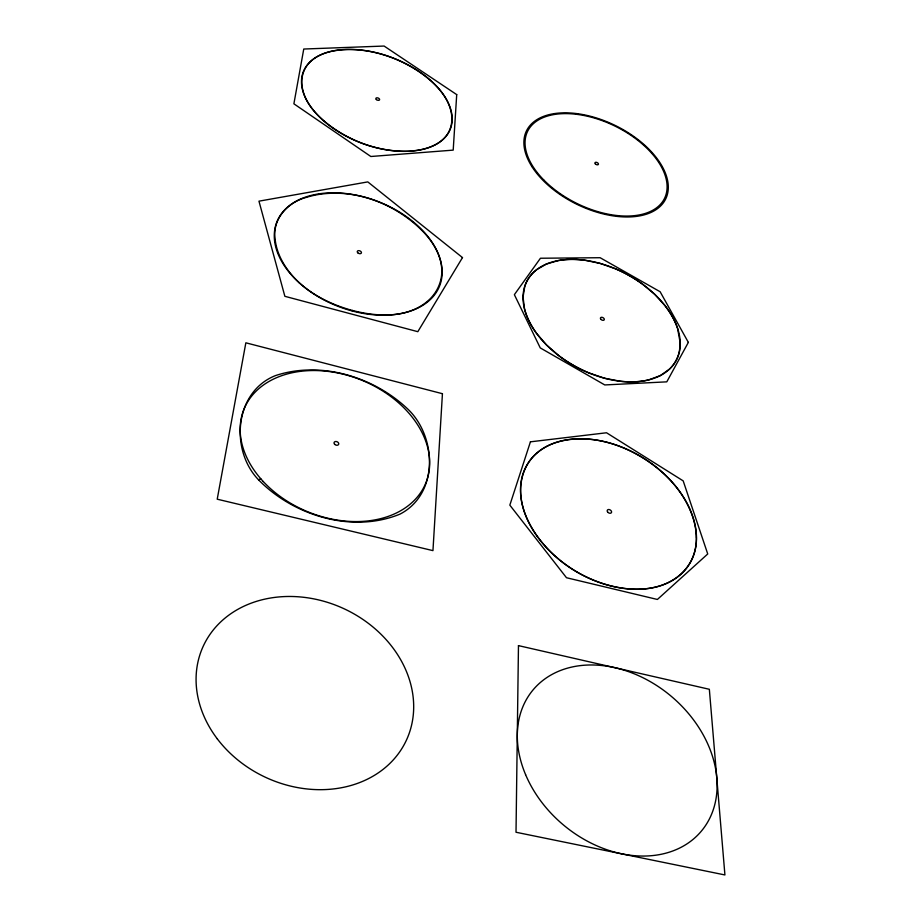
<?xml version="1.0" encoding="UTF-8"?>
<svg xmlns="http://www.w3.org/2000/svg" width="921" height="921" viewBox="0 0 921 921"><rect width="100%" height="100%" fill="white"/><g stroke="black" fill="none" stroke-linecap="round" stroke-linejoin="round"><path stroke-width="1.38" d="M352.283 311.022L352.352 310.446C323.225 302.514 293.949 285.855 280.433 257.707A95.45 61.143 21.7 0 1 275.045 238.148C272.478 218.553 288.285 202.033 306.336 197.393A95.899 61.719 21.6 0 1 328.751 193.387C354.343 191.867 379.947 199.776 401.28 213.741A96.072 61.845 21.3 0 1 420.816 229.375C434.908 242.856 446.627 263.256 439.835 283.161A95.726 61.35 21.2 0 1 430.579 298.369C410.317 318.816 378.151 317.181 352.352 310.446M258.548 479.829C293.661 515.818 352.432 533.72 400.059 514.091C438.557 494.14 437.003 437.533 408.406 409.649C374.41 376.896 321.003 360.491 275.402 375.618C234.429 391.92 229.813 450.116 258.548 479.829L260.793 478.782M411.157 150.952C426.907 149.95 446.063 143.688 450.806 126.776A83.546 48.042 21.1 0 0 451.601 114.676C449.413 98.961 438.108 86.436 426.135 76.904A83.65 48.203 21.2 0 0 410.271 66.3C393.359 56.711 374.317 50.667 354.85 49.676A83.581 48.157 21.3 0 0 337.328 50.344C324.054 52.002 309.341 57.85 303.907 71.078A83.397 47.961 21.4 0 0 301.789 83.028C302.514 99.399 314.061 112.765 326.126 122.7A83.293 47.811 21.3 0 0 342.888 134.167C363.461 146.163 387.695 152.345 411.307 151.159M696.368 537.058C696.679 547.155 693.962 557.389 688.171 565.724A98.582 68.315 31.8 0 1 671.133 581.047C657.928 588.473 642.271 590.234 627.385 588.738A98.501 68.177 31.9 0 1 596.716 581.393C579.551 574.923 563.779 564.826 550.735 551.921A98.547 68.189 32 0 1 531.59 527.434C524.21 514.781 519.49 500.103 520.849 485.344A98.685 68.35 32.1 0 1 527.756 463.919C534.295 452.902 545.623 445.453 557.804 441.999A98.8 68.534 32.1 0 1 583.546 438.903C599.767 439.363 615.688 443.887 630.24 450.945A98.823 68.603 32 0 1 656.201 467.246C668.934 477.32 679.963 489.753 687.377 504.259A98.72 68.499 31.9 0 1 695.631 528.976L696.368 537.058M518.465 645.621L516.013 832.25L724.919 874.95L709.343 689.288L518.465 645.621M680.193 342.911L679.468 350.97A86.516 54.051 28.1 0 1 669.486 369.091L660.38 375.572L648.81 379.843A86.47 53.982 28.1 0 1 620.282 381.236L604.533 378.243L588.623 372.798A86.459 53.959 28.1 0 1 558.966 355.771L546.51 344.961L536.436 333.16A86.493 53.994 28.2 0 1 524.498 308.696L523.047 297.057L524.763 286.454A86.551 54.074 28.2 0 1 536.724 269.657L546.383 264.051L558.08 260.631A86.597 54.143 28.2 0 1 585.572 260.378L600.331 263.475L615.113 268.679A86.62 54.166 28.1 0 1 642.777 284.382L654.681 294.306L664.64 305.242A86.586 54.132 28.1 0 1 677.603 328.578L680.193 342.911M442.437 393.704L432.951 550.631L217.218 499.194L245.849 342.808L442.437 393.704M456.712 94.61L453.201 150.123L370.841 156.501L293.891 103.808L303.757 49.032L384.103 46.05L456.712 94.61M530.427 441.827L509.831 505.145L566.496 577.732L657.387 599.467L707.731 553.97L683.186 480.877L606.525 432.766L530.427 441.827M688.355 342.393L666.792 381.847L604.775 384.943L540.247 347.896L514.367 294.674L540.443 258.237L600.124 257.719L660.138 291.75L688.355 342.393M462.492 257.581L417.823 331.687L284.865 296.309L258.962 201.169L367.79 181.898L462.492 257.581M217.321 738.884A111.925 92.975 24.9 0 0 404.607 743.811A111.925 92.975 24.9 0 0 292.728 596.509A111.925 92.975 24.9 0 0 217.321 738.884M536.782 535.78A95.162 65.944 31.9 0 0 688.471 565.552A95.162 65.944 31.9 0 0 600.193 440.733A95.162 65.944 31.9 0 0 536.782 535.78M540.627 338.56A84.513 52.796 28.1 0 0 675.024 362.437A84.513 52.796 28.1 0 0 589.21 260.919A84.513 52.796 28.1 0 0 540.627 338.56M544.173 180.366A76.224 43.114 26.1 0 0 663.995 199.397A76.224 43.114 26.1 0 0 580.046 114.803A76.224 43.114 26.1 0 0 544.173 180.366M531.866 166.528A77.479 43.828 26.1 0 0 656.754 209.182A77.479 43.828 26.1 0 0 599.559 118.993A77.479 43.828 26.1 0 0 531.866 166.528M607.549 511.869A2.372 1.646 31.9 0 0 611.348 512.732A2.372 1.646 31.9 0 0 609.276 509.578A2.372 1.646 31.9 0 0 607.549 511.869M600.883 319.311A2.107 1.324 28.1 0 0 604.211 319.817A2.107 1.324 28.1 0 0 601.977 317.308A2.107 1.324 28.1 0 0 600.883 319.311M595.346 163.88A1.9 1.082 26.1 0 0 598.362 164.433A1.9 1.082 26.1 0 0 596.348 162.303A1.9 1.082 26.1 0 0 595.346 163.88M376.367 99.549A1.969 1.128 21.3 0 0 379.533 99.859A1.969 1.128 21.3 0 0 377.288 97.81A1.969 1.128 21.3 0 0 376.367 99.549M324.019 121.169A78.884 45.359 21.2 0 0 449.759 130.368A78.884 45.359 21.2 0 0 356.715 49.63A78.884 45.359 21.2 0 0 324.019 121.169M357.82 252.838A2.187 1.405 21.4 0 0 361.354 253.033A2.187 1.405 21.4 0 0 358.879 250.639A2.187 1.405 21.4 0 0 357.82 252.838M299.118 282.678A87.437 56.089 21.4 0 0 439.375 286.523A87.437 56.089 21.4 0 0 336.13 192.846A87.437 56.089 21.4 0 0 299.118 282.678M334.645 444.313A2.452 1.773 22.2 0 0 338.652 444.325A2.452 1.773 22.2 0 0 335.877 441.493A2.452 1.773 22.2 0 0 334.645 444.313M263.256 481.522A98.133 71.113 22.1 0 0 424.431 486.115A98.133 71.113 22.1 0 0 317.02 370.576A98.133 71.113 22.1 0 0 263.256 481.522M525.592 774.63A109.852 83.938 40.1 0 0 697.508 835.335A109.852 83.938 40.1 0 0 628.479 671.616A109.852 83.938 40.1 0 0 525.592 774.63"/></g></svg>
